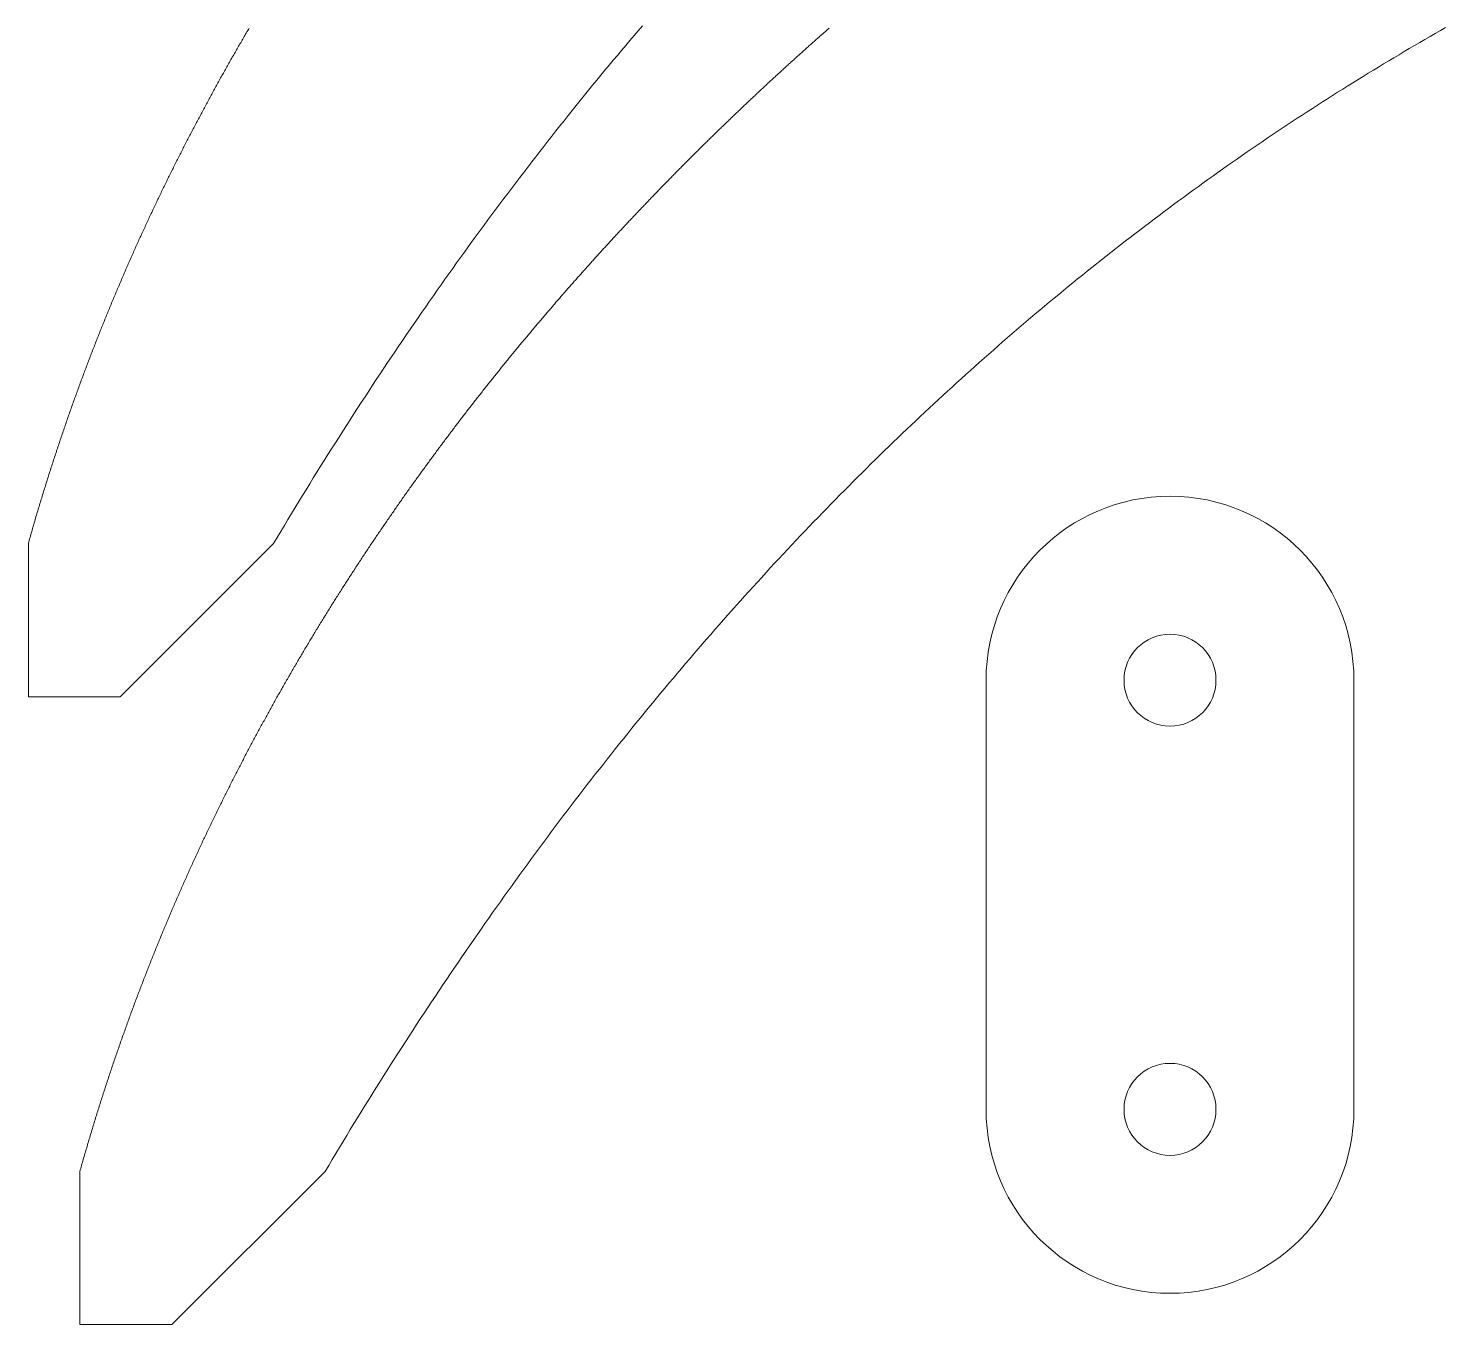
# Model space of a CAD drawing. Header units: millimetres. Extents: x 1128 to 1232, y 1235 to 1365.
# Drawn here: x 1130.27 to 1176.5, y 1235.17 to 1277.45 of the extents above; entities that cross this region are included whole.
import ezdxf

# ---------------------------------------------------------------- set-up
doc = ezdxf.new("R2010")
doc.units = ezdxf.units.MM

msp = doc.modelspace()

# ---------------------------------------------------------------- linework, layer by layer
at = {"color": 7, "linetype": 'Continuous', "lineweight": 15}
for points in [[(1137.472, 1277.458), (1137.449, 1277.419), (1137.425, 1277.38), (1137.402, 1277.341), (1137.379, 1277.301), (1137.356, 1277.262), (1137.334, 1277.223), (1137.311, 1277.184), (1137.288, 1277.145), (1137.265, 1277.105), (1137.242, 1277.066), (1137.219, 1277.027), (1137.196, 1276.987), (1137.173, 1276.948), (1137.151, 1276.908), (1137.128, 1276.869), (1137.105, 1276.83), (1137.082, 1276.79), (1137.059, 1276.751), (1137.037, 1276.711), (1137.014, 1276.672), (1136.991, 1276.632), (1136.969, 1276.592), (1136.946, 1276.553), (1136.923, 1276.513), (1136.901, 1276.473), (1136.878, 1276.434), (1136.856, 1276.394), (1136.833, 1276.354), (1136.811, 1276.315), (1136.788, 1276.275), (1136.766, 1276.235), (1136.743, 1276.195), (1136.721, 1276.155), (1136.698, 1276.115), (1136.676, 1276.075), (1136.653, 1276.036), (1136.631, 1275.996), (1136.609, 1275.956), (1136.586, 1275.916), (1136.564, 1275.876), (1136.542, 1275.836), (1136.519, 1275.795), (1136.497, 1275.755), (1136.475, 1275.715), (1136.453, 1275.675), (1136.43, 1275.635), (1136.408, 1275.595), (1136.386, 1275.554), (1136.364, 1275.514), (1136.342, 1275.474), (1136.32, 1275.434), (1136.298, 1275.393), (1136.276, 1275.353), (1136.254, 1275.313), (1136.231, 1275.272), (1136.209, 1275.232), (1136.187, 1275.191), (1136.166, 1275.151), (1136.144, 1275.11), (1136.122, 1275.07), (1136.1, 1275.029), (1136.078, 1274.989), (1136.056, 1274.948), (1136.034, 1274.908), (1136.012, 1274.867), (1135.991, 1274.826), (1135.969, 1274.786), (1135.947, 1274.745), (1135.925, 1274.704), (1135.903, 1274.663), (1135.882, 1274.623), (1135.86, 1274.582), (1135.838, 1274.541), (1135.817, 1274.5), (1135.795, 1274.459), (1135.774, 1274.418), (1135.752, 1274.378), (1135.73, 1274.337), (1135.709, 1274.296), (1135.687, 1274.255), (1135.666, 1274.214), (1135.644, 1274.173), (1135.623, 1274.131), (1135.602, 1274.09), (1135.58, 1274.049), (1135.559, 1274.008), (1135.537, 1273.967), (1135.516, 1273.926), (1135.495, 1273.885), (1135.473, 1273.843), (1135.452, 1273.802), (1135.431, 1273.761), (1135.41, 1273.719), (1135.388, 1273.678), (1135.367, 1273.637), (1135.346, 1273.595), (1135.325, 1273.554), (1135.304, 1273.513), (1135.283, 1273.471), (1135.261, 1273.43), (1135.24, 1273.388), (1135.219, 1273.347), (1135.198, 1273.305), (1135.177, 1273.263), (1135.156, 1273.222), (1135.135, 1273.18), (1135.114, 1273.139), (1135.093, 1273.097), (1135.072, 1273.055), (1135.052, 1273.013), (1135.031, 1272.972), (1135.01, 1272.93), (1134.989, 1272.888), (1134.968, 1272.846), (1134.948, 1272.804), (1134.927, 1272.763), (1134.906, 1272.721), (1134.885, 1272.679), (1134.865, 1272.637), (1134.844, 1272.595), (1134.823, 1272.553), (1134.803, 1272.511), (1134.782, 1272.469), (1134.762, 1272.427), (1134.741, 1272.385), (1134.721, 1272.342), (1134.7, 1272.3), (1134.68, 1272.258), (1134.659, 1272.216), (1134.639, 1272.174), (1134.618, 1272.132), (1134.598, 1272.089), (1134.577, 1272.047), (1134.557, 1272.005), (1134.537, 1271.962), (1134.516, 1271.92), (1134.496, 1271.878), (1134.476, 1271.835), (1134.456, 1271.793), (1134.435, 1271.75), (1134.415, 1271.708), (1134.395, 1271.665), (1134.375, 1271.623), (1134.355, 1271.58), (1134.335, 1271.538), (1134.315, 1271.495), (1134.295, 1271.452), (1134.275, 1271.41), (1134.255, 1271.367), (1134.235, 1271.324), (1134.215, 1271.282), (1134.195, 1271.239), (1134.175, 1271.196), (1134.155, 1271.153), (1134.135, 1271.11), (1134.115, 1271.068), (1134.095, 1271.025), (1134.076, 1270.982), (1134.056, 1270.939), (1134.036, 1270.896), (1134.016, 1270.853), (1133.997, 1270.81), (1133.977, 1270.767), (1133.957, 1270.724), (1133.938, 1270.681), (1133.918, 1270.638), (1133.898, 1270.595), (1133.879, 1270.552), (1133.859, 1270.508), (1133.84, 1270.465), (1133.82, 1270.422), (1133.801, 1270.379), (1133.781, 1270.335), (1133.762, 1270.292), (1133.743, 1270.249), (1133.723, 1270.205), (1133.704, 1270.162), (1133.685, 1270.119), (1133.665, 1270.075), (1133.646, 1270.032), (1133.627, 1269.988), (1133.608, 1269.945), (1133.588, 1269.901), (1133.569, 1269.858), (1133.55, 1269.814), (1133.531, 1269.771), (1133.512, 1269.727), (1133.493, 1269.683), (1133.474, 1269.64), (1133.455, 1269.596), (1133.436, 1269.552), (1133.417, 1269.509), (1133.398, 1269.465), (1133.379, 1269.421), (1133.36, 1269.377), (1133.341, 1269.334), (1133.322, 1269.29), (1133.303, 1269.246), (1133.285, 1269.202), (1133.266, 1269.158), (1133.247, 1269.114), (1133.228, 1269.07), (1133.21, 1269.026), (1133.191, 1268.982), (1133.172, 1268.938), (1133.154, 1268.894), (1133.135, 1268.85), (1133.116, 1268.806), (1133.098, 1268.761), (1133.079, 1268.717), (1133.061, 1268.673), (1133.042, 1268.629), (1133.024, 1268.585), (1133.005, 1268.54), (1132.987, 1268.496), (1132.969, 1268.452), (1132.95, 1268.407), (1132.932, 1268.363), (1132.914, 1268.319), (1132.895, 1268.274), (1132.877, 1268.23), (1132.859, 1268.185), (1132.841, 1268.141), (1132.823, 1268.096), (1132.804, 1268.052), (1132.786, 1268.007), (1132.768, 1267.963), (1132.75, 1267.918), (1132.732, 1267.873), (1132.714, 1267.829), (1132.696, 1267.784), (1132.678, 1267.739), (1132.66, 1267.694), (1132.642, 1267.65), (1132.624, 1267.605), (1132.606, 1267.56), (1132.589, 1267.515), (1132.571, 1267.47), (1132.553, 1267.425), (1132.535, 1267.38), (1132.518, 1267.336), (1132.5, 1267.291), (1132.482, 1267.246), (1132.465, 1267.201), (1132.447, 1267.156), (1132.429, 1267.11), (1132.412, 1267.065), (1132.394, 1267.02), (1132.377, 1266.975), (1132.359, 1266.93), (1132.342, 1266.885), (1132.324, 1266.84), (1132.307, 1266.794), (1132.289, 1266.749), (1132.272, 1266.704), (1132.255, 1266.658), (1132.237, 1266.613), (1132.22, 1266.568), (1132.203, 1266.522), (1132.186, 1266.477), (1132.168, 1266.431), (1132.151, 1266.386), (1132.134, 1266.341), (1132.117, 1266.295), (1132.1, 1266.249), (1132.083, 1266.204), (1132.066, 1266.158), (1132.049, 1266.113), (1132.032, 1266.067), (1132.015, 1266.021), (1131.998, 1265.976), (1131.981, 1265.93), (1131.964, 1265.884), (1131.947, 1265.839), (1131.931, 1265.793), (1131.914, 1265.747), (1131.897, 1265.701), (1131.88, 1265.655), (1131.864, 1265.609), (1131.847, 1265.563), (1131.83, 1265.517), (1131.814, 1265.472), (1131.797, 1265.426), (1131.78, 1265.38), (1131.764, 1265.333), (1131.747, 1265.287), (1131.731, 1265.241), (1131.714, 1265.195), (1131.698, 1265.149), (1131.682, 1265.103), (1131.665, 1265.057), (1131.649, 1265.011), (1131.633, 1264.964), (1131.616, 1264.918), (1131.6, 1264.872), (1131.584, 1264.825), (1131.568, 1264.779), (1131.551, 1264.733), (1131.535, 1264.686), (1131.519, 1264.64), (1131.503, 1264.594), (1131.487, 1264.547), (1131.471, 1264.501), (1131.455, 1264.454), (1131.439, 1264.408), (1131.423, 1264.361), (1131.407, 1264.314), (1131.391, 1264.268), (1131.375, 1264.221), (1131.359, 1264.175), (1131.344, 1264.128), (1131.328, 1264.081), (1131.312, 1264.034), (1131.296, 1263.988), (1131.281, 1263.941), (1131.265, 1263.894), (1131.249, 1263.847), (1131.234, 1263.8), (1131.218, 1263.753), (1131.203, 1263.707), (1131.187, 1263.66), (1131.172, 1263.613), (1131.156, 1263.566), (1131.141, 1263.519), (1131.125, 1263.472), (1131.11, 1263.425), (1131.095, 1263.377), (1131.079, 1263.33), (1131.064, 1263.283), (1131.049, 1263.236), (1131.034, 1263.189), (1131.018, 1263.142), (1131.003, 1263.094), (1130.988, 1263.047), (1130.973, 1263), (1130.958, 1262.953), (1130.943, 1262.905), (1130.928, 1262.858), (1130.913, 1262.811), (1130.898, 1262.763), (1130.883, 1262.716), (1130.868, 1262.668), (1130.853, 1262.621), (1130.838, 1262.573), (1130.824, 1262.526), (1130.809, 1262.478), (1130.794, 1262.431), (1130.779, 1262.383), (1130.765, 1262.335), (1130.75, 1262.288), (1130.735, 1262.24), (1130.721, 1262.192), (1130.706, 1262.145), (1130.692, 1262.097), (1130.677, 1262.049), (1130.663, 1262.001), (1130.648, 1261.953), (1130.634, 1261.905), (1130.619, 1261.858), (1130.605, 1261.81), (1130.591, 1261.762), (1130.576, 1261.714), (1130.562, 1261.666), (1130.548, 1261.618), (1130.534, 1261.57), (1130.519, 1261.522), (1130.505, 1261.474), (1130.491, 1261.425), (1130.477, 1261.377), (1130.463, 1261.329), (1130.449, 1261.281), (1130.435, 1261.233), (1130.421, 1261.185), (1130.407, 1261.136), (1130.393, 1261.088), (1130.379, 1261.04), (1130.366, 1260.991), (1130.352, 1260.943), (1130.338, 1260.895), (1130.324, 1260.846), (1130.31, 1260.798), (1130.297, 1260.749), (1130.283, 1260.701), (1130.27, 1260.652), (1130.27, 1255.652), (1133.27, 1255.652), (1138.27, 1260.652), (1138.386, 1260.848), (1138.503, 1261.044), (1138.621, 1261.24), (1138.738, 1261.435), (1138.856, 1261.629), (1138.974, 1261.823), (1139.092, 1262.017), (1139.21, 1262.211), (1139.329, 1262.404), (1139.447, 1262.596), (1139.566, 1262.789), (1139.685, 1262.98), (1139.805, 1263.172), (1139.924, 1263.363), (1140.044, 1263.554), (1140.164, 1263.744), (1140.284, 1263.934), (1140.404, 1264.123), (1140.525, 1264.312), (1140.646, 1264.501), (1140.767, 1264.689), (1140.888, 1264.877), (1141.009, 1265.065), (1141.131, 1265.252), (1141.253, 1265.439), (1141.375, 1265.625), (1141.497, 1265.811), (1141.62, 1265.997), (1141.742, 1266.182), (1141.865, 1266.366), (1141.988, 1266.551), (1142.112, 1266.735), (1142.235, 1266.918), (1142.359, 1267.102), (1142.483, 1267.284), (1142.607, 1267.467), (1142.731, 1267.649), (1142.856, 1267.831), (1142.981, 1268.012), (1143.106, 1268.193), (1143.231, 1268.373), (1143.356, 1268.553), (1143.482, 1268.733), (1143.608, 1268.912), (1143.734, 1269.091), (1143.86, 1269.27), (1143.986, 1269.448), (1144.113, 1269.625), (1144.24, 1269.803), (1144.367, 1269.98), (1144.494, 1270.156), (1144.622, 1270.332), (1144.749, 1270.508), (1144.877, 1270.683), (1145.005, 1270.858), (1145.134, 1271.033), (1145.262, 1271.207), (1145.391, 1271.381), (1145.52, 1271.554), (1145.649, 1271.727), (1145.778, 1271.9), (1145.908, 1272.072), (1146.038, 1272.244), (1146.168, 1272.415), (1146.298, 1272.586), (1146.428, 1272.757), (1146.559, 1272.927), (1146.69, 1273.097), (1146.821, 1273.267), (1146.952, 1273.436), (1147.083, 1273.604), (1147.215, 1273.773), (1147.347, 1273.941), (1147.479, 1274.108), (1147.611, 1274.275), (1147.744, 1274.442), (1147.876, 1274.608), (1148.009, 1274.774), (1148.142, 1274.94), (1148.276, 1275.105), (1148.409, 1275.27), (1148.543, 1275.434), (1148.677, 1275.598), (1148.811, 1275.761), (1148.945, 1275.925), (1149.08, 1276.087), (1149.215, 1276.25), (1149.35, 1276.412), (1149.485, 1276.573), (1149.62, 1276.735), (1149.756, 1276.896), (1149.892, 1277.056), (1150.028, 1277.216), (1150.164, 1277.376), (1150.301, 1277.535)], [(1156.396, 1277.463), (1156.368, 1277.439), (1156.341, 1277.415), (1156.313, 1277.39), (1156.286, 1277.366), (1156.258, 1277.342), (1156.231, 1277.318), (1156.203, 1277.294), (1156.176, 1277.269), (1156.148, 1277.245), (1156.121, 1277.221), (1156.093, 1277.197), (1156.066, 1277.172), (1156.038, 1277.148), (1156.01, 1277.124), (1155.983, 1277.099), (1155.955, 1277.075), (1155.928, 1277.05), (1155.9, 1277.026), (1155.873, 1277.001), (1155.845, 1276.977), (1155.818, 1276.952), (1155.79, 1276.928), (1155.762, 1276.903), (1155.735, 1276.879), (1155.707, 1276.854), (1155.68, 1276.829), (1155.652, 1276.805), (1155.625, 1276.78), (1155.597, 1276.755), (1155.569, 1276.73), (1155.542, 1276.706), (1155.514, 1276.681), (1155.487, 1276.656), (1155.459, 1276.631), (1155.431, 1276.607), (1155.404, 1276.582), (1155.376, 1276.557), (1155.348, 1276.532), (1155.321, 1276.507), (1155.293, 1276.482), (1155.266, 1276.457), (1155.238, 1276.432), (1155.21, 1276.407), (1155.183, 1276.382), (1155.155, 1276.357), (1155.127, 1276.332), (1155.1, 1276.307), (1155.072, 1276.282), (1155.044, 1276.256), (1155.017, 1276.231), (1154.989, 1276.206), (1154.961, 1276.181), (1154.934, 1276.156), (1154.906, 1276.13), (1154.878, 1276.105), (1154.851, 1276.08), (1154.823, 1276.054), (1154.795, 1276.029), (1154.768, 1276.004), (1154.74, 1275.978), (1154.712, 1275.953), (1154.685, 1275.927), (1154.657, 1275.902), (1154.629, 1275.876), (1154.602, 1275.851), (1154.574, 1275.825), (1154.546, 1275.8), (1154.519, 1275.774), (1154.491, 1275.749), (1154.463, 1275.723), (1154.435, 1275.697), (1154.408, 1275.672), (1154.38, 1275.646), (1154.352, 1275.62), (1154.325, 1275.595), (1154.297, 1275.569), (1154.269, 1275.543), (1154.241, 1275.517), (1154.214, 1275.492), (1154.186, 1275.466), (1154.158, 1275.44), (1154.13, 1275.414), (1154.103, 1275.388), (1154.075, 1275.362), (1154.047, 1275.336), (1154.02, 1275.31), (1153.992, 1275.284), (1153.964, 1275.258), (1153.936, 1275.232), (1153.909, 1275.206), (1153.881, 1275.18), (1153.853, 1275.154), (1153.825, 1275.128), (1153.798, 1275.102), (1153.77, 1275.075), (1153.742, 1275.049), (1153.714, 1275.023), (1153.687, 1274.997), (1153.659, 1274.97), (1153.631, 1274.944), (1153.603, 1274.918), (1153.576, 1274.892), (1153.548, 1274.865), (1153.52, 1274.839), (1153.492, 1274.812), (1153.465, 1274.786), (1153.437, 1274.76), (1153.409, 1274.733), (1153.381, 1274.707), (1153.354, 1274.68), (1153.326, 1274.654), (1153.298, 1274.627), (1153.27, 1274.6), (1153.243, 1274.574), (1153.215, 1274.547), (1153.187, 1274.521), (1153.159, 1274.494), (1153.132, 1274.467), (1153.104, 1274.44), (1153.076, 1274.414), (1153.048, 1274.387), (1153.02, 1274.36), (1152.993, 1274.333), (1152.965, 1274.307), (1152.937, 1274.28), (1152.909, 1274.253), (1152.882, 1274.226), (1152.854, 1274.199), (1152.826, 1274.172), (1152.798, 1274.145), (1152.771, 1274.118), (1152.743, 1274.091), (1152.715, 1274.064), (1152.687, 1274.037), (1152.66, 1274.01), (1152.632, 1273.983), (1152.604, 1273.956), (1152.576, 1273.929), (1152.548, 1273.902), (1152.521, 1273.874), (1152.493, 1273.847), (1152.465, 1273.82), (1152.437, 1273.793), (1152.41, 1273.765), (1152.382, 1273.738), (1152.354, 1273.711), (1152.326, 1273.683), (1152.299, 1273.656), (1152.271, 1273.629), (1152.243, 1273.601), (1152.215, 1273.574), (1152.188, 1273.546), (1152.16, 1273.519), (1152.132, 1273.491), (1152.104, 1273.464), (1152.077, 1273.436), (1152.049, 1273.409), (1152.021, 1273.381), (1151.993, 1273.354), (1151.966, 1273.326), (1151.938, 1273.298), (1151.91, 1273.271), (1151.882, 1273.243), (1151.855, 1273.215), (1151.827, 1273.187), (1151.799, 1273.16), (1151.771, 1273.132), (1151.744, 1273.104), (1151.716, 1273.076), (1151.688, 1273.048), (1151.66, 1273.02), (1151.633, 1272.993), (1151.605, 1272.965), (1151.577, 1272.937), (1151.55, 1272.909), (1151.522, 1272.881), (1151.494, 1272.853), (1151.466, 1272.825), (1151.439, 1272.797), (1151.411, 1272.769), (1151.383, 1272.74), (1151.355, 1272.712), (1151.328, 1272.684), (1151.3, 1272.656), (1151.272, 1272.628), (1151.245, 1272.6), (1151.217, 1272.571), (1151.189, 1272.543), (1151.162, 1272.515), (1151.134, 1272.486), (1151.106, 1272.458), (1151.078, 1272.43), (1151.051, 1272.401), (1151.023, 1272.373), (1150.995, 1272.345), (1150.968, 1272.316), (1150.94, 1272.288), (1150.912, 1272.259), (1150.885, 1272.231), (1150.857, 1272.202), (1150.829, 1272.173), (1150.802, 1272.145), (1150.774, 1272.116), (1150.746, 1272.088), (1150.719, 1272.059), (1150.691, 1272.03), (1150.663, 1272.002), (1150.636, 1271.973), (1150.608, 1271.944), (1150.58, 1271.915), (1150.553, 1271.887), (1150.525, 1271.858), (1150.497, 1271.829), (1150.47, 1271.8), (1150.442, 1271.771), (1150.414, 1271.742), (1150.387, 1271.713), (1150.359, 1271.684), (1150.332, 1271.656), (1150.304, 1271.627), (1150.276, 1271.598), (1150.249, 1271.568), (1150.221, 1271.539), (1150.193, 1271.51), (1150.166, 1271.481), (1150.138, 1271.452), (1150.111, 1271.423), (1150.083, 1271.394), (1150.055, 1271.365), (1150.028, 1271.335), (1150, 1271.306), (1149.973, 1271.277), (1149.945, 1271.248), (1149.918, 1271.218), (1149.89, 1271.189), (1149.862, 1271.16), (1149.835, 1271.13), (1149.807, 1271.101), (1149.78, 1271.071), (1149.752, 1271.042), (1149.725, 1271.012), (1149.697, 1270.983), (1149.67, 1270.953), (1149.642, 1270.924), (1149.615, 1270.894), (1149.587, 1270.865), (1149.559, 1270.835), (1149.532, 1270.806), (1149.504, 1270.776), (1149.477, 1270.746), (1149.449, 1270.717), (1149.422, 1270.687), (1149.394, 1270.657), (1149.367, 1270.627), (1149.339, 1270.597), (1149.312, 1270.568), (1149.284, 1270.538), (1149.257, 1270.508), (1149.23, 1270.478), (1149.202, 1270.448), (1149.175, 1270.418), (1149.147, 1270.388), (1149.12, 1270.358), (1149.092, 1270.328), (1149.065, 1270.298), (1149.037, 1270.268), (1149.01, 1270.238), (1148.982, 1270.208), (1148.955, 1270.178), (1148.928, 1270.148), (1148.9, 1270.118), (1148.873, 1270.088), (1148.845, 1270.057), (1148.818, 1270.027), (1148.791, 1269.997), (1148.763, 1269.967), (1148.736, 1269.936), (1148.708, 1269.906), (1148.681, 1269.876), (1148.654, 1269.845), (1148.626, 1269.815), (1148.599, 1269.785), (1148.572, 1269.754), (1148.544, 1269.724), (1148.517, 1269.693), (1148.49, 1269.663), (1148.462, 1269.632), (1148.435, 1269.602), (1148.408, 1269.571), (1148.38, 1269.54), (1148.353, 1269.51), (1148.326, 1269.479), (1148.298, 1269.449), (1148.271, 1269.418), (1148.244, 1269.387), (1148.216, 1269.356), (1148.189, 1269.326), (1148.162, 1269.295), (1148.135, 1269.264), (1148.107, 1269.233), (1148.08, 1269.203), (1148.053, 1269.172), (1148.026, 1269.141), (1147.998, 1269.11), (1147.971, 1269.079), (1147.944, 1269.048), (1147.917, 1269.017), (1147.89, 1268.986), (1147.862, 1268.955), (1147.835, 1268.924), (1147.808, 1268.893), (1147.781, 1268.862), (1147.754, 1268.831), (1147.726, 1268.799), (1147.699, 1268.768), (1147.672, 1268.737), (1147.645, 1268.706), (1147.618, 1268.675), (1147.591, 1268.643), (1147.563, 1268.612), (1147.536, 1268.581), (1147.509, 1268.55), (1147.482, 1268.518), (1147.455, 1268.487), (1147.428, 1268.455), (1147.401, 1268.424), (1147.374, 1268.393), (1147.347, 1268.361), (1147.32, 1268.33), (1147.292, 1268.298), (1147.265, 1268.267), (1147.238, 1268.235), (1147.211, 1268.203), (1147.184, 1268.172), (1147.157, 1268.14), (1147.13, 1268.109), (1147.103, 1268.077), (1147.076, 1268.045), (1147.049, 1268.013), (1147.022, 1267.982), (1146.995, 1267.95), (1146.968, 1267.918), (1146.941, 1267.886), (1146.914, 1267.855), (1146.887, 1267.823), (1146.86, 1267.791), (1146.833, 1267.759), (1146.806, 1267.727), (1146.78, 1267.695), (1146.753, 1267.663), (1146.726, 1267.631), (1146.699, 1267.599), (1146.672, 1267.567), (1146.645, 1267.535), (1146.618, 1267.503), (1146.591, 1267.471), (1146.564, 1267.439), (1146.538, 1267.406), (1146.511, 1267.374), (1146.484, 1267.342), (1146.457, 1267.31), (1146.43, 1267.278), (1146.403, 1267.245), (1146.377, 1267.213), (1146.35, 1267.181), (1146.323, 1267.148), (1146.296, 1267.116), (1146.269, 1267.084), (1146.243, 1267.051), (1146.216, 1267.019), (1146.189, 1266.986), (1146.162, 1266.954), (1146.136, 1266.921), (1146.109, 1266.889), (1146.082, 1266.856), (1146.055, 1266.824), (1146.029, 1266.791), (1146.002, 1266.759), (1145.975, 1266.726), (1145.949, 1266.693), (1145.922, 1266.661), (1145.895, 1266.628), (1145.869, 1266.595), (1145.842, 1266.562), (1145.815, 1266.53), (1145.789, 1266.497), (1145.762, 1266.464), (1145.736, 1266.431), (1145.709, 1266.398), (1145.682, 1266.365), (1145.656, 1266.332), (1145.629, 1266.299), (1145.603, 1266.266), (1145.576, 1266.233), (1145.55, 1266.2), (1145.523, 1266.167), (1145.496, 1266.134), (1145.47, 1266.101), (1145.443, 1266.068), (1145.417, 1266.035), (1145.39, 1266.002), (1145.364, 1265.969), (1145.338, 1265.935), (1145.311, 1265.902), (1145.285, 1265.869), (1145.258, 1265.836), (1145.232, 1265.802), (1145.205, 1265.769), (1145.179, 1265.736), (1145.152, 1265.702), (1145.126, 1265.669), (1145.1, 1265.636), (1145.073, 1265.602), (1145.047, 1265.569), (1145.021, 1265.535), (1144.994, 1265.502), (1144.968, 1265.468), (1144.942, 1265.435), (1144.915, 1265.401), (1144.889, 1265.368), (1144.863, 1265.334), (1144.836, 1265.3), (1144.81, 1265.267), (1144.784, 1265.233), (1144.758, 1265.199), (1144.731, 1265.165), (1144.705, 1265.132), (1144.679, 1265.098), (1144.653, 1265.064), (1144.627, 1265.03), (1144.6, 1264.996), (1144.574, 1264.963), (1144.548, 1264.929), (1144.522, 1264.895), (1144.496, 1264.861), (1144.47, 1264.827), (1144.443, 1264.793), (1144.417, 1264.759), (1144.391, 1264.725), (1144.365, 1264.691), (1144.339, 1264.657), (1144.313, 1264.623), (1144.287, 1264.588), (1144.261, 1264.554), (1144.235, 1264.52), (1144.209, 1264.486), (1144.183, 1264.452), (1144.157, 1264.417), (1144.131, 1264.383), (1144.105, 1264.349), (1144.079, 1264.314), (1144.053, 1264.28), (1144.027, 1264.246), (1144.001, 1264.211), (1143.975, 1264.177), (1143.949, 1264.143), (1143.923, 1264.108), (1143.897, 1264.074), (1143.871, 1264.039), (1143.845, 1264.005), (1143.82, 1263.97), (1143.794, 1263.935), (1143.768, 1263.901), (1143.742, 1263.866), (1143.716, 1263.832), (1143.69, 1263.797), (1143.665, 1263.762), (1143.639, 1263.727), (1143.613, 1263.693), (1143.587, 1263.658), (1143.562, 1263.623), (1143.536, 1263.588), (1143.51, 1263.554), (1143.484, 1263.519), (1143.459, 1263.484), (1143.433, 1263.449), (1143.407, 1263.414), (1143.382, 1263.379), (1143.356, 1263.344), (1143.33, 1263.309), (1143.305, 1263.274), (1143.279, 1263.239), (1143.253, 1263.204), (1143.228, 1263.169), (1143.202, 1263.134), (1143.177, 1263.098), (1143.151, 1263.063), (1143.126, 1263.028), (1143.1, 1262.993), (1143.075, 1262.958), (1143.049, 1262.922), (1143.024, 1262.887), (1142.998, 1262.852), (1142.973, 1262.817), (1142.947, 1262.781), (1142.922, 1262.746), (1142.896, 1262.71), (1142.871, 1262.675), (1142.846, 1262.64), (1142.82, 1262.604), (1142.795, 1262.569), (1142.769, 1262.533), (1142.744, 1262.497), (1142.719, 1262.462), (1142.693, 1262.426), (1142.668, 1262.391), (1142.643, 1262.355), (1142.617, 1262.319), (1142.592, 1262.284), (1142.567, 1262.248), (1142.542, 1262.212), (1142.516, 1262.177), (1142.491, 1262.141), (1142.466, 1262.105), (1142.441, 1262.069), (1142.416, 1262.033), (1142.39, 1261.997), (1142.365, 1261.962), (1142.34, 1261.926), (1142.315, 1261.89), (1142.29, 1261.854), (1142.265, 1261.818), (1142.24, 1261.782), (1142.215, 1261.746), (1142.19, 1261.71), (1142.165, 1261.673), (1142.139, 1261.637), (1142.114, 1261.601), (1142.089, 1261.565), (1142.064, 1261.529), (1142.039, 1261.493), (1142.015, 1261.456), (1141.99, 1261.42), (1141.965, 1261.384), (1141.94, 1261.348), (1141.915, 1261.311), (1141.89, 1261.275), (1141.865, 1261.239), (1141.84, 1261.202), (1141.815, 1261.166), (1141.79, 1261.129), (1141.766, 1261.093), (1141.741, 1261.056), (1141.716, 1261.02), (1141.691, 1260.983), (1141.666, 1260.947), (1141.642, 1260.91), (1141.617, 1260.874), (1141.592, 1260.837), (1141.568, 1260.8), (1141.543, 1260.764), (1141.518, 1260.727), (1141.494, 1260.69), (1141.469, 1260.654), (1141.444, 1260.617), (1141.42, 1260.58), (1141.395, 1260.543), (1141.37, 1260.506), (1141.346, 1260.469), (1141.321, 1260.433), (1141.297, 1260.396), (1141.272, 1260.359), (1141.248, 1260.322), (1141.223, 1260.285), (1141.199, 1260.248), (1141.174, 1260.211), (1141.15, 1260.174), (1141.125, 1260.137), (1141.101, 1260.099), (1141.076, 1260.062), (1141.052, 1260.025), (1141.028, 1259.988), (1141.003, 1259.951), (1140.979, 1259.914), (1140.955, 1259.876), (1140.93, 1259.839), (1140.906, 1259.802), (1140.882, 1259.764), (1140.857, 1259.727), (1140.833, 1259.69), (1140.809, 1259.652), (1140.785, 1259.615), (1140.76, 1259.577), (1140.736, 1259.54), (1140.712, 1259.503), (1140.688, 1259.465), (1140.664, 1259.427), (1140.64, 1259.39), (1140.616, 1259.352), (1140.591, 1259.315), (1140.567, 1259.277), (1140.543, 1259.239), (1140.519, 1259.202), (1140.495, 1259.164), (1140.471, 1259.126), (1140.447, 1259.089), (1140.423, 1259.051), (1140.399, 1259.013), (1140.375, 1258.975), (1140.351, 1258.937), (1140.327, 1258.9), (1140.303, 1258.862), (1140.28, 1258.824), (1140.256, 1258.786), (1140.232, 1258.748), (1140.208, 1258.71), (1140.184, 1258.672), (1140.16, 1258.634), (1140.137, 1258.596), (1140.113, 1258.558), (1140.089, 1258.52), (1140.065, 1258.481), (1140.042, 1258.443), (1140.018, 1258.405), (1139.994, 1258.367), (1139.97, 1258.329), (1139.947, 1258.29), (1139.923, 1258.252), (1139.9, 1258.214), (1139.876, 1258.175), (1139.852, 1258.137), (1139.829, 1258.099), (1139.805, 1258.06), (1139.782, 1258.022), (1139.758, 1257.984), (1139.735, 1257.945), (1139.711, 1257.907), (1139.688, 1257.868), (1139.664, 1257.83), (1139.641, 1257.791), (1139.617, 1257.752), (1139.594, 1257.714), (1139.571, 1257.675), (1139.547, 1257.636), (1139.524, 1257.598), (1139.501, 1257.559), (1139.477, 1257.52), (1139.454, 1257.482), (1139.431, 1257.443), (1139.407, 1257.404), (1139.384, 1257.365), (1139.361, 1257.326), (1139.338, 1257.287), (1139.314, 1257.249), (1139.291, 1257.21), (1139.268, 1257.171), (1139.245, 1257.132), (1139.222, 1257.093), (1139.199, 1257.054), (1139.176, 1257.015), (1139.153, 1256.976), (1139.13, 1256.937), (1139.107, 1256.897), (1139.084, 1256.858), (1139.061, 1256.819), (1139.038, 1256.78), (1139.015, 1256.741), (1138.992, 1256.702), (1138.969, 1256.662), (1138.946, 1256.623), (1138.923, 1256.584), (1138.9, 1256.544), (1138.877, 1256.505), (1138.854, 1256.466), (1138.832, 1256.426), (1138.809, 1256.387), (1138.786, 1256.347), (1138.763, 1256.308), (1138.741, 1256.268), (1138.718, 1256.229), (1138.695, 1256.189), (1138.672, 1256.15), (1138.65, 1256.11), (1138.627, 1256.071), (1138.604, 1256.031), (1138.582, 1255.991), (1138.559, 1255.952), (1138.537, 1255.912), (1138.514, 1255.872), (1138.492, 1255.832), (1138.469, 1255.793), (1138.447, 1255.753), (1138.424, 1255.713), (1138.402, 1255.673), (1138.379, 1255.633), (1138.357, 1255.593), (1138.334, 1255.553), (1138.312, 1255.513), (1138.29, 1255.473), (1138.267, 1255.433), (1138.245, 1255.393), (1138.223, 1255.353), (1138.2, 1255.313), (1138.178, 1255.273), (1138.156, 1255.233), (1138.134, 1255.193), (1138.111, 1255.153), (1138.089, 1255.112), (1138.067, 1255.072), (1138.045, 1255.032), (1138.023, 1254.992), (1138.001, 1254.951), (1137.979, 1254.911), (1137.957, 1254.871), (1137.935, 1254.83), (1137.913, 1254.79), (1137.891, 1254.75), (1137.869, 1254.709), (1137.847, 1254.669), (1137.825, 1254.628), (1137.803, 1254.588), (1137.781, 1254.547), (1137.759, 1254.507), (1137.737, 1254.466), (1137.715, 1254.425), (1137.693, 1254.385), (1137.672, 1254.344), (1137.65, 1254.303), (1137.628, 1254.263), (1137.606, 1254.222), (1137.585, 1254.181), (1137.563, 1254.14), (1137.541, 1254.1), (1137.519, 1254.059), (1137.498, 1254.018), (1137.476, 1253.977), (1137.455, 1253.936), (1137.433, 1253.895), (1137.411, 1253.854), (1137.39, 1253.813), (1137.368, 1253.772), (1137.347, 1253.731), (1137.325, 1253.69), (1137.304, 1253.649), (1137.283, 1253.608), (1137.261, 1253.567), (1137.24, 1253.526), (1137.218, 1253.485), (1137.197, 1253.444), (1137.176, 1253.402), (1137.154, 1253.361), (1137.133, 1253.32), (1137.112, 1253.278), (1137.091, 1253.237), (1137.069, 1253.196), (1137.048, 1253.154), (1137.027, 1253.113), (1137.006, 1253.072), (1136.985, 1253.03), (1136.964, 1252.989), (1136.942, 1252.947), (1136.921, 1252.906), (1136.9, 1252.864), (1136.879, 1252.823), (1136.858, 1252.781), (1136.837, 1252.74), (1136.816, 1252.698), (1136.795, 1252.656), (1136.774, 1252.615), (1136.754, 1252.573), (1136.733, 1252.531), (1136.712, 1252.489), (1136.691, 1252.448), (1136.67, 1252.406), (1136.649, 1252.364), (1136.629, 1252.322), (1136.608, 1252.28), (1136.587, 1252.238), (1136.566, 1252.196), (1136.546, 1252.155), (1136.525, 1252.113), (1136.504, 1252.071), (1136.484, 1252.029), (1136.463, 1251.987), (1136.443, 1251.944), (1136.422, 1251.902), (1136.402, 1251.86), (1136.381, 1251.818), (1136.361, 1251.776), (1136.34, 1251.734), (1136.32, 1251.692), (1136.299, 1251.649), (1136.279, 1251.607), (1136.258, 1251.565), (1136.238, 1251.522), (1136.218, 1251.48), (1136.198, 1251.438), (1136.177, 1251.395), (1136.157, 1251.353), (1136.137, 1251.31), (1136.117, 1251.268), (1136.096, 1251.226), (1136.076, 1251.183), (1136.056, 1251.141), (1136.036, 1251.098), (1136.016, 1251.055), (1135.996, 1251.013), (1135.976, 1250.97), (1135.956, 1250.927), (1135.936, 1250.885), (1135.916, 1250.842), (1135.896, 1250.799), (1135.876, 1250.757), (1135.856, 1250.714), (1135.836, 1250.671), (1135.816, 1250.628), (1135.796, 1250.585), (1135.776, 1250.543), (1135.757, 1250.5), (1135.737, 1250.457), (1135.717, 1250.414), (1135.697, 1250.371), (1135.678, 1250.328), (1135.658, 1250.285), (1135.638, 1250.242), (1135.619, 1250.199), (1135.599, 1250.156), (1135.58, 1250.112), (1135.56, 1250.069), (1135.54, 1250.026), (1135.521, 1249.983), (1135.501, 1249.94), (1135.482, 1249.896), (1135.463, 1249.853), (1135.443, 1249.81), (1135.424, 1249.767), (1135.404, 1249.723), (1135.385, 1249.68), (1135.366, 1249.636), (1135.346, 1249.593), (1135.327, 1249.55), (1135.308, 1249.506), (1135.289, 1249.463), (1135.269, 1249.419), (1135.25, 1249.376), (1135.231, 1249.332), (1135.212, 1249.288), (1135.193, 1249.245), (1135.174, 1249.201), (1135.155, 1249.158), (1135.136, 1249.114), (1135.117, 1249.07), (1135.098, 1249.026), (1135.079, 1248.983), (1135.06, 1248.939), (1135.041, 1248.895), (1135.022, 1248.851), (1135.003, 1248.807), (1134.984, 1248.764), (1134.966, 1248.72), (1134.947, 1248.676), (1134.928, 1248.632), (1134.909, 1248.588), (1134.891, 1248.544), (1134.872, 1248.5), (1134.853, 1248.456), (1134.835, 1248.412), (1134.816, 1248.367), (1134.797, 1248.323), (1134.779, 1248.279), (1134.76, 1248.235), (1134.742, 1248.191), (1134.723, 1248.147), (1134.705, 1248.102), (1134.687, 1248.058), (1134.668, 1248.014), (1134.65, 1247.969), (1134.631, 1247.925), (1134.613, 1247.881), (1134.595, 1247.836), (1134.576, 1247.792), (1134.558, 1247.747), (1134.54, 1247.703), (1134.522, 1247.658), (1134.504, 1247.614), (1134.485, 1247.569), (1134.467, 1247.525), (1134.449, 1247.48), (1134.431, 1247.436), (1134.413, 1247.391), (1134.395, 1247.346), (1134.377, 1247.302), (1134.359, 1247.257), (1134.341, 1247.212), (1134.323, 1247.167), (1134.305, 1247.123), (1134.288, 1247.078), (1134.27, 1247.033), (1134.252, 1246.988), (1134.234, 1246.943), (1134.216, 1246.898), (1134.199, 1246.853), (1134.181, 1246.808), (1134.163, 1246.763), (1134.146, 1246.718), (1134.128, 1246.673), (1134.11, 1246.628), (1134.093, 1246.583), (1134.075, 1246.538), (1134.058, 1246.493), (1134.04, 1246.448), (1134.023, 1246.403), (1134.005, 1246.357), (1133.988, 1246.312), (1133.97, 1246.267), (1133.953, 1246.221), (1133.936, 1246.176), (1133.918, 1246.131), (1133.901, 1246.085), (1133.884, 1246.04), (1133.867, 1245.995), (1133.85, 1245.949), (1133.832, 1245.904), (1133.815, 1245.858), (1133.798, 1245.813), (1133.781, 1245.767), (1133.764, 1245.722), (1133.747, 1245.676), (1133.73, 1245.63), (1133.713, 1245.585), (1133.696, 1245.539), (1133.679, 1245.493), (1133.662, 1245.448), (1133.645, 1245.402), (1133.628, 1245.356), (1133.612, 1245.31), (1133.595, 1245.265), (1133.578, 1245.219), (1133.561, 1245.173), (1133.545, 1245.127), (1133.528, 1245.081), (1133.511, 1245.035), (1133.495, 1244.989), (1133.478, 1244.943), (1133.461, 1244.897), (1133.445, 1244.851), (1133.428, 1244.805), (1133.412, 1244.759), (1133.395, 1244.713), (1133.379, 1244.667), (1133.363, 1244.621), (1133.346, 1244.575), (1133.33, 1244.528), (1133.314, 1244.482), (1133.297, 1244.436), (1133.281, 1244.39), (1133.265, 1244.343), (1133.249, 1244.297), (1133.232, 1244.251), (1133.216, 1244.204), (1133.2, 1244.158), (1133.184, 1244.111), (1133.168, 1244.065), (1133.152, 1244.018), (1133.136, 1243.972), (1133.12, 1243.925), (1133.104, 1243.879), (1133.088, 1243.832), (1133.072, 1243.786), (1133.056, 1243.739), (1133.04, 1243.692), (1133.025, 1243.646), (1133.009, 1243.599), (1132.993, 1243.552), (1132.977, 1243.505), (1132.962, 1243.459), (1132.946, 1243.412), (1132.93, 1243.365), (1132.915, 1243.318), (1132.899, 1243.271), (1132.884, 1243.224), (1132.868, 1243.177), (1132.853, 1243.13), (1132.837, 1243.083), (1132.822, 1243.036), (1132.806, 1242.989), (1132.791, 1242.942), (1132.776, 1242.895), (1132.76, 1242.848), (1132.745, 1242.801), (1132.73, 1242.754), (1132.715, 1242.707), (1132.699, 1242.659), (1132.684, 1242.612), (1132.669, 1242.565), (1132.654, 1242.518), (1132.639, 1242.47), (1132.624, 1242.423), (1132.609, 1242.376), (1132.594, 1242.328), (1132.579, 1242.281), (1132.564, 1242.233), (1132.549, 1242.186), (1132.534, 1242.138), (1132.519, 1242.091), (1132.505, 1242.043), (1132.49, 1241.996), (1132.475, 1241.948), (1132.46, 1241.901), (1132.446, 1241.853), (1132.431, 1241.805), (1132.416, 1241.758), (1132.402, 1241.71), (1132.387, 1241.662), (1132.373, 1241.615), (1132.358, 1241.567), (1132.344, 1241.519), (1132.329, 1241.471), (1132.315, 1241.423), (1132.3, 1241.375), (1132.286, 1241.327), (1132.272, 1241.279), (1132.257, 1241.232), (1132.243, 1241.184), (1132.229, 1241.136), (1132.215, 1241.087), (1132.2, 1241.039), (1132.186, 1240.991), (1132.172, 1240.943), (1132.158, 1240.895), (1132.144, 1240.847), (1132.13, 1240.799), (1132.116, 1240.751), (1132.102, 1240.702), (1132.088, 1240.654), (1132.074, 1240.606), (1132.06, 1240.557), (1132.047, 1240.509), (1132.033, 1240.461), (1132.019, 1240.412), (1132.005, 1240.364), (1131.992, 1240.315), (1131.978, 1240.267), (1131.964, 1240.219), (1131.951, 1240.17), (1131.951, 1235.17), (1134.951, 1235.17), (1139.951, 1240.17), (1140.067, 1240.366), (1140.184, 1240.562), (1140.302, 1240.757), (1140.419, 1240.952), (1140.537, 1241.147), (1140.655, 1241.341), (1140.773, 1241.535), (1140.891, 1241.728), (1141.01, 1241.921), (1141.128, 1242.114), (1141.247, 1242.306), (1141.366, 1242.498), (1141.486, 1242.69), (1141.605, 1242.881), (1141.725, 1243.071), (1141.845, 1243.262), (1141.965, 1243.451), (1142.085, 1243.641), (1142.206, 1243.83), (1142.327, 1244.019), (1142.448, 1244.207), (1142.569, 1244.395), (1142.69, 1244.582), (1142.812, 1244.77), (1142.934, 1244.956), (1143.056, 1245.143), (1143.178, 1245.329), (1143.301, 1245.514), (1143.423, 1245.699), (1143.546, 1245.884), (1143.669, 1246.069), (1143.793, 1246.253), (1143.916, 1246.436), (1144.04, 1246.619), (1144.164, 1246.802), (1144.288, 1246.985), (1144.412, 1247.167), (1144.537, 1247.348), (1144.662, 1247.53), (1144.787, 1247.71), (1144.912, 1247.891), (1145.037, 1248.071), (1145.163, 1248.251), (1145.289, 1248.43), (1145.415, 1248.609), (1145.541, 1248.787), (1145.667, 1248.965), (1145.794, 1249.143), (1145.921, 1249.32), (1146.048, 1249.497), (1146.175, 1249.674), (1146.303, 1249.85), (1146.43, 1250.026), (1146.558, 1250.201), (1146.686, 1250.376), (1146.815, 1250.551), (1146.943, 1250.725), (1147.072, 1250.899), (1147.201, 1251.072), (1147.33, 1251.245), (1147.459, 1251.418), (1147.589, 1251.59), (1147.719, 1251.762), (1147.849, 1251.933), (1147.979, 1252.104), (1148.109, 1252.275), (1148.24, 1252.445), (1148.371, 1252.615), (1148.502, 1252.784), (1148.633, 1252.953), (1148.764, 1253.122), (1148.896, 1253.29), (1149.028, 1253.458), (1149.16, 1253.626), (1149.292, 1253.793), (1149.425, 1253.96), (1149.557, 1254.126), (1149.69, 1254.292), (1149.823, 1254.457), (1149.957, 1254.623), (1150.09, 1254.787), (1150.224, 1254.952), (1150.358, 1255.116), (1150.492, 1255.279), (1150.627, 1255.442), (1150.761, 1255.605), (1150.896, 1255.768), (1151.031, 1255.93), (1151.166, 1256.091), (1151.302, 1256.252), (1151.437, 1256.413), (1151.573, 1256.574), (1151.709, 1256.734), (1151.845, 1256.893), (1151.982, 1257.053), (1152.118, 1257.212), (1152.255, 1257.37), (1152.392, 1257.528), (1152.53, 1257.686), (1152.667, 1257.843), (1152.805, 1258), (1152.943, 1258.157), (1153.081, 1258.313), (1153.219, 1258.468), (1153.358, 1258.624), (1153.496, 1258.779), (1153.635, 1258.933), (1153.775, 1259.087), (1153.914, 1259.241), (1154.054, 1259.394), (1154.193, 1259.547), (1154.333, 1259.7), (1154.474, 1259.852), (1154.614, 1260.004), (1154.755, 1260.155), (1154.896, 1260.306), (1155.037, 1260.457), (1155.178, 1260.607), (1155.319, 1260.757), (1155.461, 1260.907), (1155.603, 1261.056), (1155.745, 1261.204), (1155.887, 1261.353), (1156.03, 1261.5), (1156.172, 1261.648), (1156.315, 1261.795), (1156.459, 1261.942), (1156.602, 1262.088), (1156.745, 1262.234), (1156.889, 1262.379), (1157.033, 1262.525), (1157.177, 1262.669), (1157.322, 1262.814), (1157.466, 1262.958), (1157.611, 1263.101), (1157.756, 1263.244), (1157.901, 1263.387), (1158.047, 1263.529), (1158.192, 1263.671), (1158.338, 1263.813), (1158.484, 1263.954), (1158.631, 1264.095), (1158.777, 1264.235), (1158.924, 1264.375), (1159.071, 1264.515), (1159.218, 1264.654), (1159.365, 1264.793), (1159.513, 1264.932), (1159.66, 1265.07), (1159.808, 1265.207), (1159.956, 1265.345), (1160.105, 1265.481), (1160.253, 1265.618), (1160.402, 1265.754), (1160.551, 1265.89), (1160.7, 1266.025), (1160.85, 1266.16), (1160.999, 1266.294), (1161.149, 1266.429), (1161.299, 1266.562), (1161.449, 1266.696), (1161.6, 1266.829), (1161.751, 1266.961), (1161.901, 1267.093), (1162.052, 1267.225), (1162.204, 1267.357), (1162.355, 1267.488), (1162.507, 1267.618), (1162.659, 1267.748), (1162.811, 1267.878), (1162.963, 1268.008), (1163.116, 1268.137), (1163.269, 1268.265), (1163.422, 1268.393), (1163.575, 1268.521), (1163.728, 1268.649), (1163.882, 1268.776), (1164.035, 1268.903), (1164.189, 1269.029), (1164.344, 1269.155), (1164.498, 1269.28), (1164.653, 1269.405), (1164.807, 1269.53), (1164.962, 1269.654), (1165.118, 1269.778), (1165.273, 1269.902), (1165.429, 1270.025), (1165.585, 1270.148), (1165.741, 1270.27), (1165.897, 1270.392), (1166.054, 1270.514), (1166.21, 1270.635), (1166.367, 1270.755), (1166.524, 1270.876), (1166.682, 1270.996), (1166.839, 1271.115), (1166.997, 1271.235), (1167.155, 1271.354), (1167.313, 1271.472), (1167.471, 1271.59), (1167.63, 1271.708), (1167.789, 1271.825), (1167.948, 1271.942), (1168.107, 1272.058), (1168.267, 1272.174), (1168.426, 1272.29), (1168.586, 1272.405), (1168.746, 1272.52), (1168.906, 1272.635), (1169.067, 1272.749), (1169.227, 1272.862), (1169.388, 1272.976), (1169.549, 1273.089), (1169.711, 1273.201), (1169.872, 1273.313), (1170.034, 1273.425), (1170.196, 1273.536), (1170.358, 1273.647), (1170.52, 1273.758), (1170.683, 1273.868), (1170.846, 1273.978), (1171.009, 1274.087), (1171.172, 1274.196), (1171.335, 1274.305), (1171.499, 1274.413), (1171.663, 1274.521), (1171.827, 1274.628), (1171.991, 1274.736), (1172.155, 1274.842), (1172.32, 1274.948), (1172.485, 1275.054), (1172.65, 1275.16), (1172.815, 1275.265), (1172.981, 1275.37), (1173.146, 1275.474), (1173.312, 1275.578), (1173.478, 1275.681), (1173.645, 1275.784), (1173.811, 1275.887), (1173.978, 1275.989), (1174.145, 1276.091), (1174.312, 1276.193), (1174.479, 1276.294), (1174.647, 1276.395), (1174.815, 1276.495), (1174.983, 1276.595), (1175.151, 1276.695), (1175.319, 1276.794), (1175.488, 1276.893), (1175.657, 1276.991), (1175.826, 1277.089), (1175.995, 1277.187), (1176.164, 1277.284), (1176.334, 1277.381), (1176.504, 1277.477)]]:
    msp.add_lwpolyline(points, dxfattribs=at)
msp.add_lwpolyline([(1173.512, 1256.193, 1), (1161.512, 1256.193), (1161.512, 1242.193, 1), (1173.512, 1242.193)], format="xyb", close=True, dxfattribs=at)
for centre in [(1167.512, 1256.193), (1167.512, 1242.193)]:
    msp.add_circle(centre, 1.5, dxfattribs=at)

doc.saveas('drawing.dxf')
